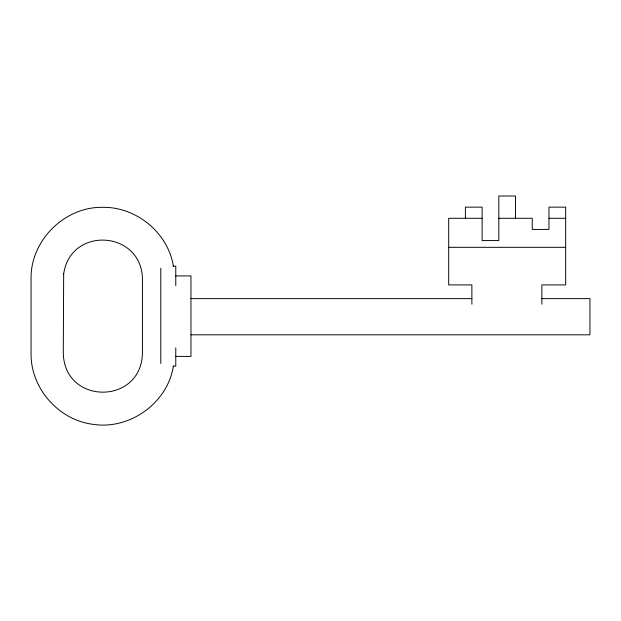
<?xml version="1.0" encoding="UTF-8"?>
<svg xmlns="http://www.w3.org/2000/svg" width="621" height="621" viewBox="0 0 621 621"><rect width="100%" height="100%" fill="white"/><g stroke="black" fill="none" stroke-linecap="round" stroke-linejoin="round"><path stroke-width="0.93" d="M173.399 366.033C167.763 402.718 130.084 429.911 93.484 424.384C58.863 420.378 30.639 388.42 31.05 353.551L31.05 278.775C30.406 240.513 64.623 206.529 102.861 207.321C136.519 206.863 168.151 232.968 173.399 266.324M482.113 218.289L448.688 218.289L448.688 284.899L471.875 284.899L471.875 304.197M498.826 218.289L532.251 218.289L532.251 229.428L548.964 229.428L548.964 207.142L565.677 207.142L565.677 284.899L541.854 284.899L541.854 304.197M548.964 218.289L565.677 218.289M448.688 247.321L565.677 247.321M173.205 266.192L175.774 266.176L175.774 285.676M175.774 275.926L190.958 275.926L190.958 356.392L175.774 356.392M190.958 298.616L471.875 298.616M541.854 298.616L589.95 298.616L589.95 334.82L190.958 334.82M173.135 366.149L175.774 366.149L175.774 347.876M515.539 218.289L515.539 196.003L498.826 196.003L498.826 240.568L482.113 240.568L482.113 207.142L465.401 207.142L465.401 218.289M160.8 268.194L160.8 363.479M63.668 274.001L63.288 352.495C63.66 405.366 142.069 405.366 142.442 352.495L142.442 279.83C142.62 230.663 70.639 225.314 63.668 274.001"/></g></svg>
